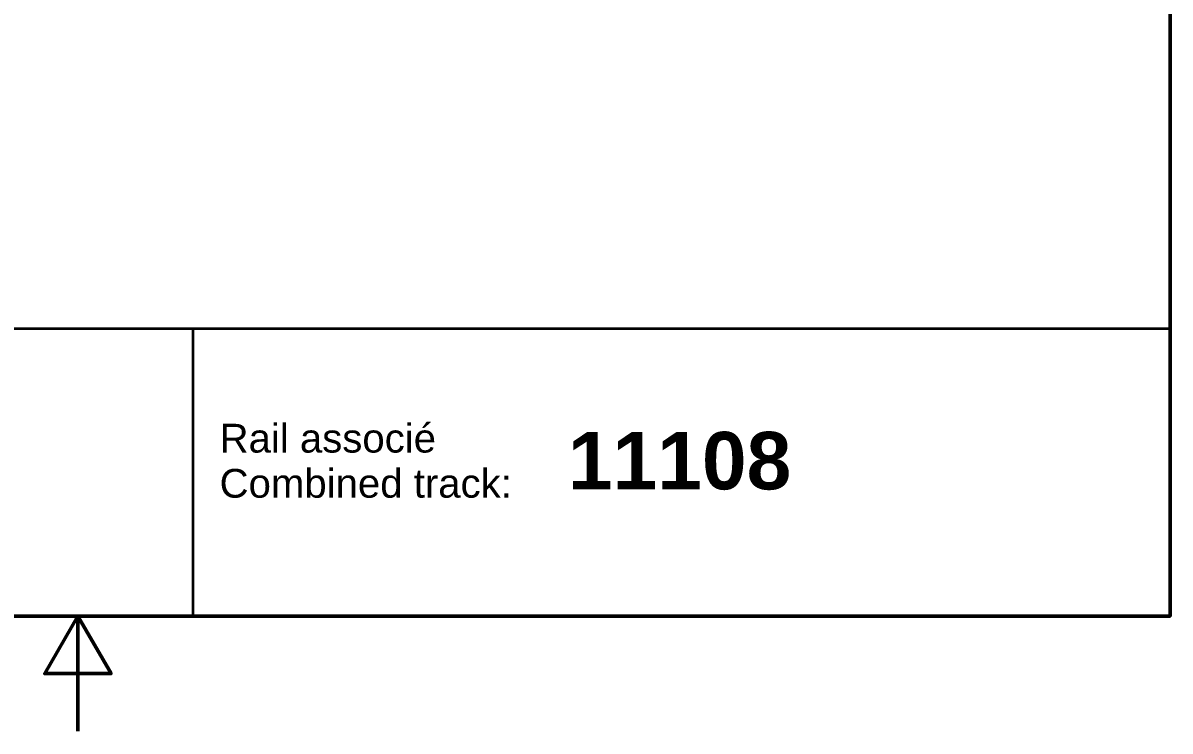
# Model space of a CAD drawing. Header units: millimetres. Extents: x 0 to 210, y 0 to 297.
# Drawn here: x 100.2 to 200, y 0 to 61.6 of the extents above; entities that cross this region are included whole.
import ezdxf

# ---------------------------------------------------------------- set-up
doc = ezdxf.new("R2010")
doc.units = ezdxf.units.MM
for name, color, linetype, lineweight in [('Cadre_0', 7, 'Continuous', 50), ("Géométrie d'esquisse(ISO)", 7, 'Continuous', 35), ('Symboles(ISO)', 7, 'Continuous', 18)]:
    doc.layers.add(name, color=color, linetype=linetype, lineweight=lineweight)
doc.styles.add('Courant-ISO', font='arial.ttf')
doc.styles.add('Style de texte49', font='')
doc.styles.get('Style de texte49').set_extended_font_data('Arial', bold=True)

# ---------------------------------------------------------------- blocks, each defined once
blk = doc.blocks.new('Cadres Cadre par défaut')
at = {"layer": 'Cadre_0', "flags": 128}
for points in [[(10, 10), (10, 287), (200, 287), (200, 10), (10, 10)], [(105, 0), (105, 10), (102.113, 5), (107.887, 5), (105, 10)]]:
    blk.add_lwpolyline(points, dxfattribs=at)
blk = doc.blocks.new('Cartouches ISO')
at = {"layer": "Géométrie d'esquisse(ISO)"}
for p, q in [((50.772, 207.607), (240.772, 207.607)), ((155.772, 207.607), (155.772, 182.607)), ((240.772, 182.607), (240.772, 207.607)), ((50.772, 182.607), (240.772, 182.607))]:
    blk.add_line(p, q, dxfattribs=at)
at = {"layer": 'Symboles(ISO)', "color": 7, "char_height": 2.5, "attachment_point": 4, "style": 'Courant-ISO'}
for s, insert, width in [('\\fArial|b0|i0;Rail associé', (158.091, 198.054), 18.82812), ('\\fArial|b0|i0;Combined track:', (158.091, 194.133), 25.42492)]:
    blk.add_mtext(s, dxfattribs=dict(at, insert=insert, width=width))
at = {"layer": 'Symboles(ISO)', "color": 7, "style": 'Style de texte49'}
for tag, p in [('Référence_?_001', (117.832, 193.558)), ('Rail_associé_?_001', (188.4, 193.62))]:
    blk.add_attdef(tag, p, '', height=5, dxfattribs=at)

msp = doc.modelspace()

# ---------------------------------------------------------------- block references
msp.add_blockref('Cadres Cadre par défaut', (0, 0))
ref = msp.add_blockref('Cartouches ISO', (-40.772, -172.607))
ref.add_attrib('Rail_associé_?_001', '11108', (147.627, 21.013), dxfattribs={"layer": 'Symboles(ISO)', "color": 7, "height": 5, "style": 'Style de texte49'})

doc.saveas('drawing.dxf')
